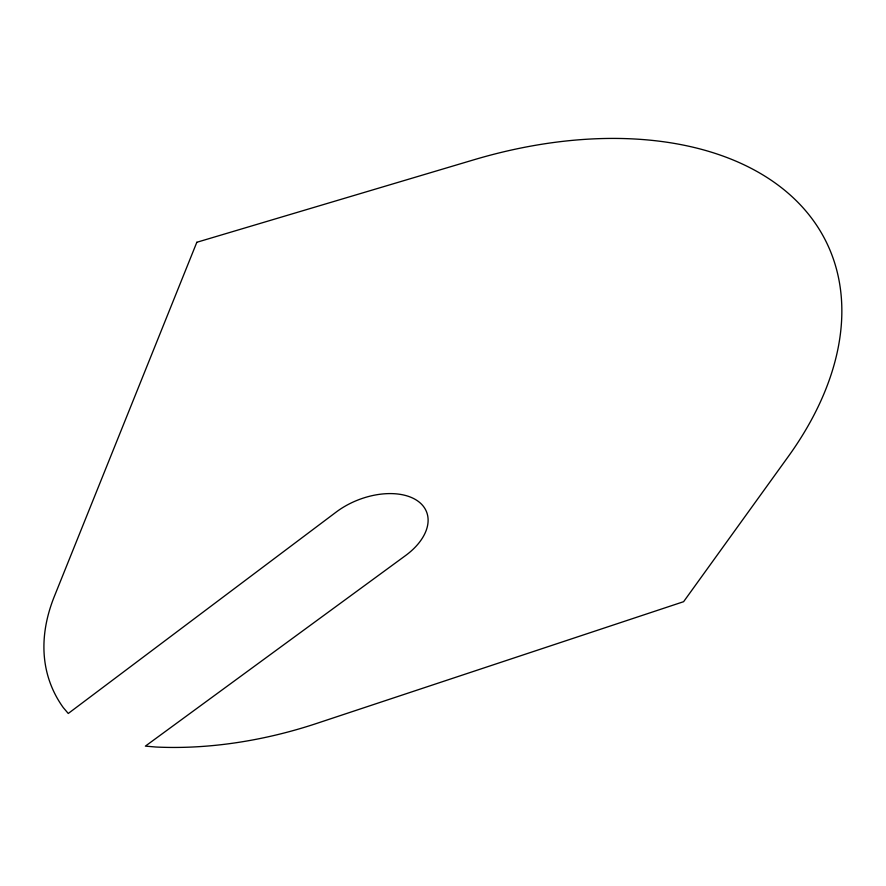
<?xml version="1.0" encoding="UTF-8"?>
<svg xmlns="http://www.w3.org/2000/svg" width="886" height="886" viewBox="0 0 886 886"><rect width="100%" height="100%" fill="white"/><g stroke="black" fill="none" stroke-linecap="round" stroke-linejoin="round"><path stroke-width="1.33" d="M196.836 242.277L54.389 596.3A289.102 170.511 -20 0 0 63.283 707.615L68.266 713.474L336.248 512.019A59.351 36.06 -21.3 0 1 416.354 500.069A59.351 36.06 -21.3 0 1 405.511 555.6L145.382 746.123L155.881 747.02A301.019 183.767 -18.8 0 0 316.634 723.441L683.604 601.694L788.23 456.622A370.37 233.516 -25.2 0 0 793.712 198.22A370.37 233.516 -25.2 0 0 473.999 159.757L196.836 242.277"/></g></svg>
